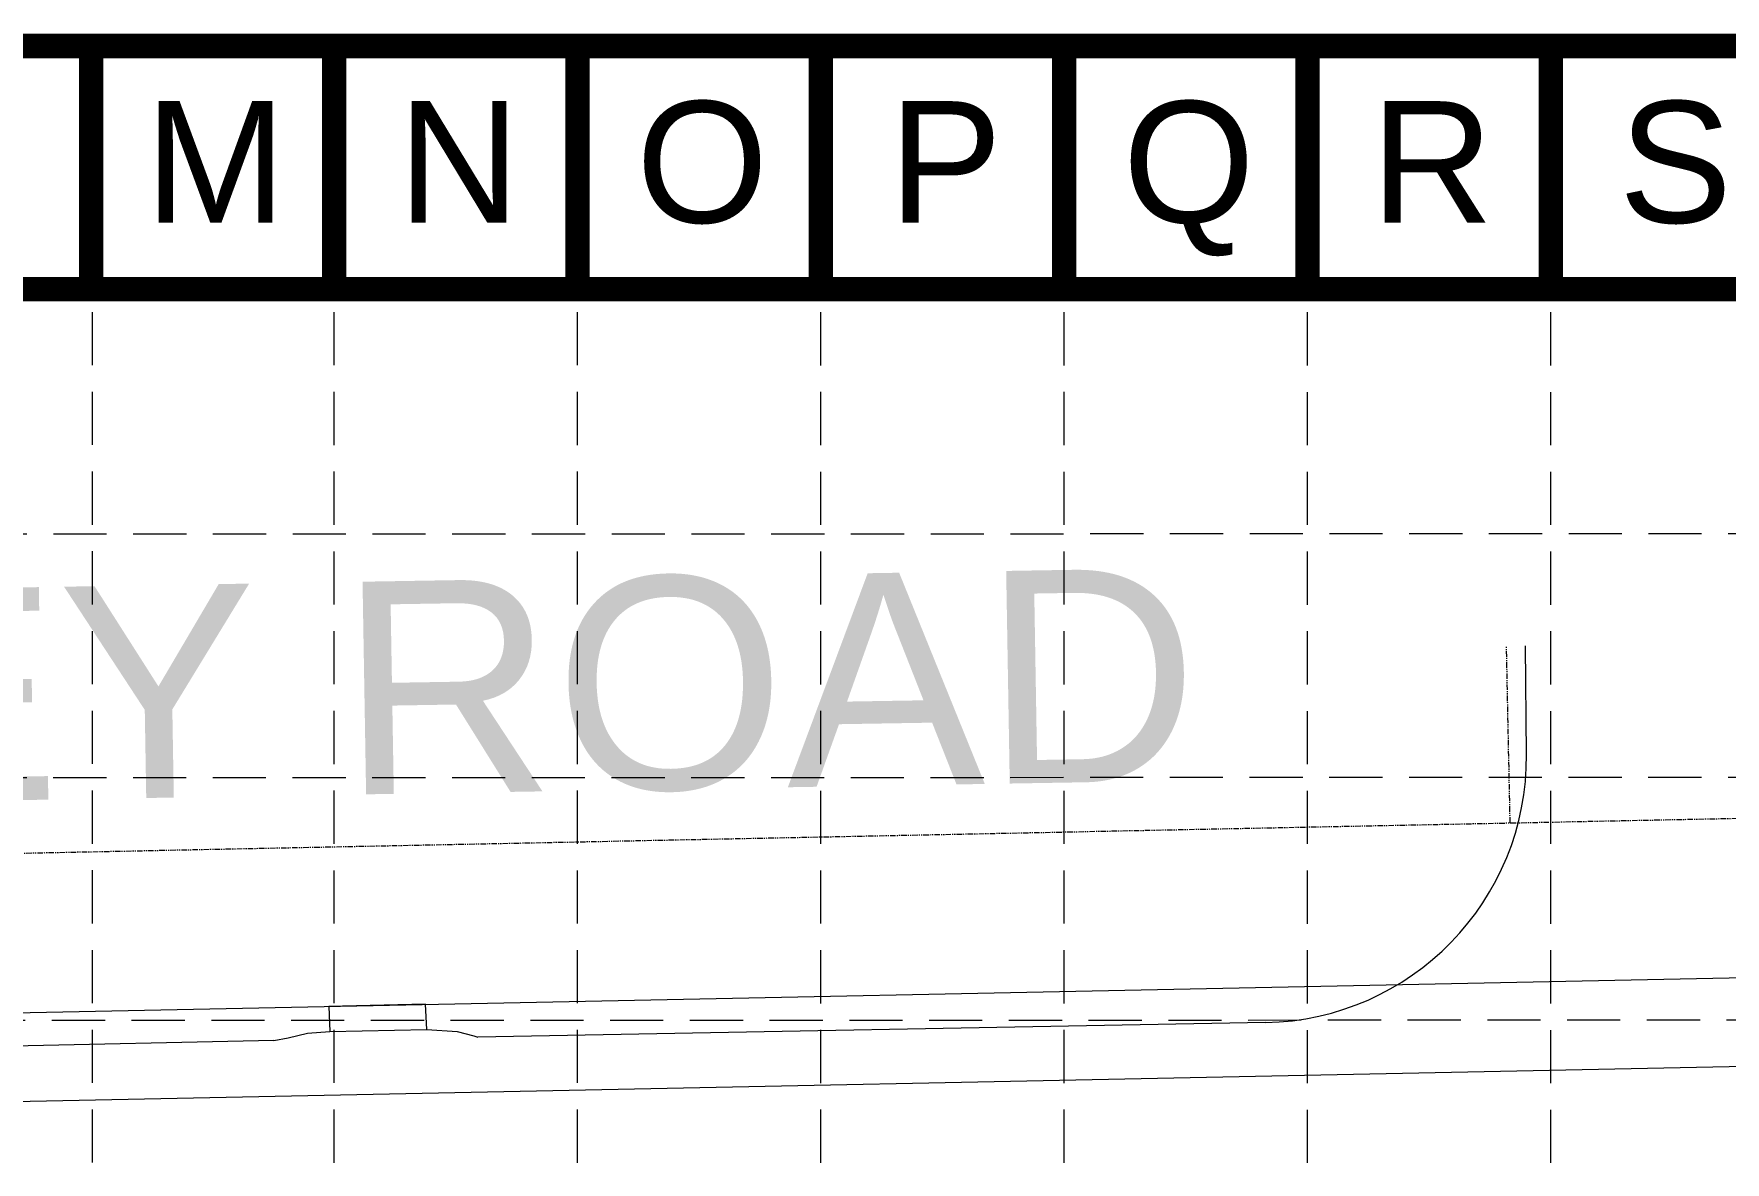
# Model space of a CAD drawing. Extents: x 2140663 to 2528301, y 336313 to 7007653.
# Drawn here: x 2527552 to 2527742.9, y 7007526 to 7007653.4 of the extents above; entities that cross this region are included whole.
import ezdxf
from ezdxf.enums import TextEntityAlignment as Align

# ---------------------------------------------------------------- set-up
doc = ezdxf.new("R2010")
doc.units = 0
doc.header["$MEASUREMENT"] = 0
doc.linetypes.add('HIDDEN', pattern=[0.375, 0.25, -0.125])
doc.linetypes.add('xdrc002pt$0$PHANTOM2', pattern=[1.25, 0.625, -0.125, 0.125, -0.125, 0.125, -0.125])
for name, color, linetype in [('BASE', 7, 'Continuous'), ('GRID', 254, 'HIDDEN'), ('xdrc002bs$0$C-WATR-PIPE-E', 12, 'Continuous'), ('xdrc002bs$0$v-pave-exst', 6, 'Continuous'), ('xdrc002pt$0$V-ADJC-LINE-E', 2, 'xdrc002pt$0$PHANTOM2'), ('xdrc002pt$0$v-road-iden', 1, 'Continuous')]:
    doc.layers.add(name, color=color, linetype=linetype)
doc.styles.get("Standard").update_dxf_attribs({"font": 'ARIAL.TTF'})

msp = doc.modelspace()

# ---------------------------------------------------------------- linework, layer by layer
at = {"layer": 'BASE', "color": 9}
msp.add_line((2527228.95, 7007624.56), (2528272.33, 7007624.56), dxfattribs=at)
at = {"layer": 'BASE', "const_width": 2.75}
for points in [[(2528299.79, 7005894.74), (2528299.79, 7007652.02), (2527201.49, 7007652.02), (2527201.49, 7005894.74)], [(2528272.33, 7005922.2), (2528272.33, 7007624.56), (2527228.95, 7007624.56), (2527228.95, 7005922.2)]]:
    msp.add_lwpolyline(points, close=True, dxfattribs=at)
for points in [[(2527558.44, 7007652.02), (2527558.44, 7007624.56)], [(2527585.89, 7007652.02), (2527585.89, 7007624.56)], [(2527613.35, 7007652.02), (2527613.35, 7007624.56)], [(2527640.81, 7007652.02), (2527640.81, 7007624.56)], [(2527668.27, 7007652.02), (2527668.27, 7007624.56)], [(2527695.72, 7007652.02), (2527695.72, 7007624.56)], [(2527723.18, 7007652.02), (2527723.18, 7007624.56)]]:
    msp.add_lwpolyline(points, dxfattribs=at)
at = {"layer": 'GRID', "color": 253, "linetype": 'HIDDEN', "lineweight": 0, "ltscale": 24}
for p, q in [((2527585.89, 7006031.98), (2527585.89, 7007624.56)), ((2527613.35, 7006031.98), (2527613.35, 7007624.56)), ((2527640.81, 7006031.97), (2527640.81, 7007624.56)), ((2527668.27, 7006031.97), (2527668.27, 7007624.56)), ((2527695.72, 7006031.96), (2527695.72, 7007624.56)), ((2527723.18, 7006031.96), (2527723.18, 7007624.56)), ((2527558.45, 7006031.99), (2527558.62, 7007623.42)), ((2527230.2, 7007596.92), (2528271.88, 7007597.06)), ((2527230.18, 7007569.39), (2528271.88, 7007569.6)), ((2527230.02, 7007542.01), (2528272.33, 7007542.19))]:
    msp.add_line(p, q, dxfattribs=at)
at = {"layer": 'xdrc002bs$0$C-WATR-PIPE-E', "color": 7, "lineweight": 0}
for p, q in [((2527284.94, 7007537.53), (2528222.47, 7007556.56)), ((2527284.94, 7007527.53), (2528222.47, 7007546.56))]:
    msp.add_line(p, q, dxfattribs=at)
at = {"layer": 'xdrc002bs$0$v-pave-exst', "color": 7, "lineweight": 0}
for p, q in [((2527720.44, 7007572.05), (2527720.34, 7007584.31)), ((2527690.99, 7007541.81), (2527602.08, 7007540.17)), ((2527579.07, 7007539.78), (2527516.29, 7007538.44))]:
    msp.add_line(p, q, dxfattribs=at)
for points in [[(2527596.32, 7007541.03), (2527596.17, 7007543.87), (2527585.28, 7007543.6), (2527585.4, 7007540.79)], [(2527579.07, 7007539.78), (2527580.67, 7007540.06), (2527582.88, 7007540.59), (2527585.4, 7007540.79), (2527596.32, 7007541.03), (2527599.76, 7007540.79), (2527601.64, 7007540.29), (2527602.08, 7007540.17)]]:
    msp.add_lwpolyline(points, dxfattribs=at)
msp.add_arc((2527690.44, 7007571.8), 30, 271.0537, 0.4637, dxfattribs=at)
at = {"layer": 'xdrc002pt$0$V-ADJC-LINE-E', "color": 7, "lineweight": 0}
for p, q in [((2527718.59, 7007564.34), (2527718.18, 7007584.31)), ((2527284.94, 7007555.53), (2528068.53, 7007571.44))]:
    msp.add_line(p, q, dxfattribs=at)

# ---------------------------------------------------------------- texts
at = {"layer": 'BASE'}
for s, p in [('M', (2527572.5, 7007638.93)), ('N', (2527599.96, 7007638.93)), ('O', (2527627.41, 7007638.93)), ('P', (2527654.87, 7007638.93)), ('Q', (2527682.33, 7007638.93)), ('R', (2527709.79, 7007638.93)), ('S', (2527737.24, 7007638.93))]:
    msp.add_text(s, height=13.73, dxfattribs=at).set_placement(p, align=Align.MIDDLE_CENTER)
at = {"layer": 'xdrc002pt$0$v-road-iden', "color": 7, "lineweight": 0}
msp.add_text('KINGSLEY ROAD', height=24, rotation=0.9596, dxfattribs=at).set_placement((2527409.76, 7007564.55))

doc.saveas('drawing.dxf')
